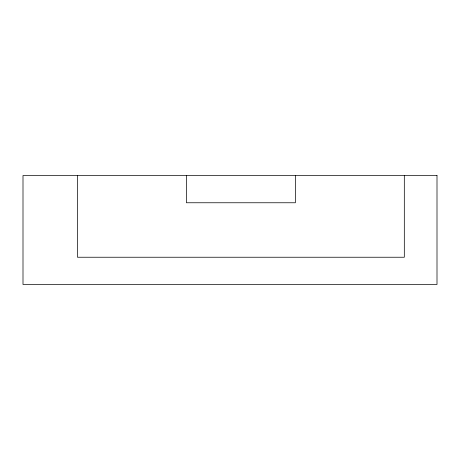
<?xml version="1.0" encoding="UTF-8"?>
<svg xmlns="http://www.w3.org/2000/svg" width="460" height="460" viewBox="0 0 460 460"><rect width="100%" height="100%" fill="white"/><g stroke="black" fill="none" stroke-linecap="round" stroke-linejoin="round"><path stroke-width="0.69" d="M404.317 175.524L404.317 257.238L77.475 257.238L77.475 175.524M295.366 175.524L295.366 202.762L186.421 202.762L186.421 175.524M437 175.524L23 175.524L23 284.476L437 284.476L437 175.524"/></g></svg>
